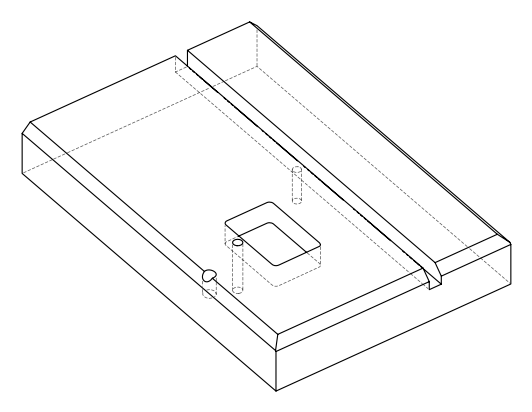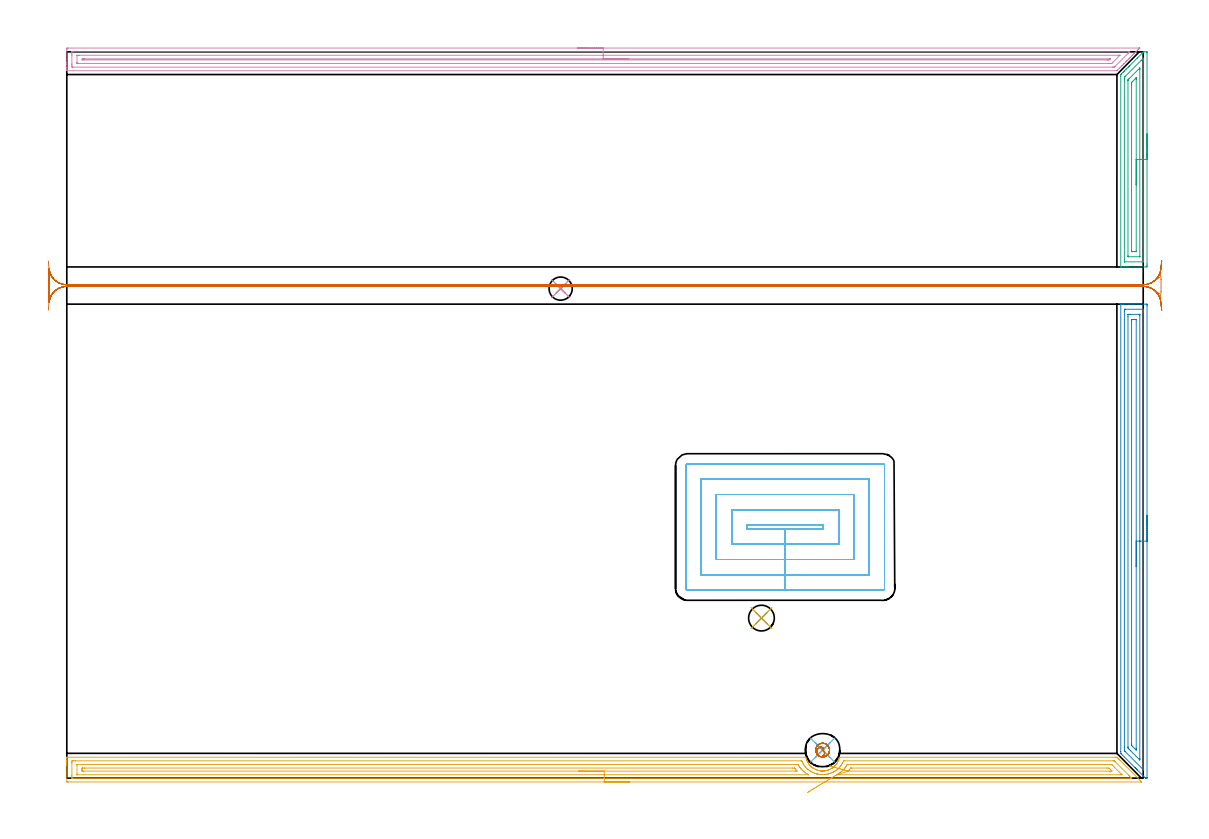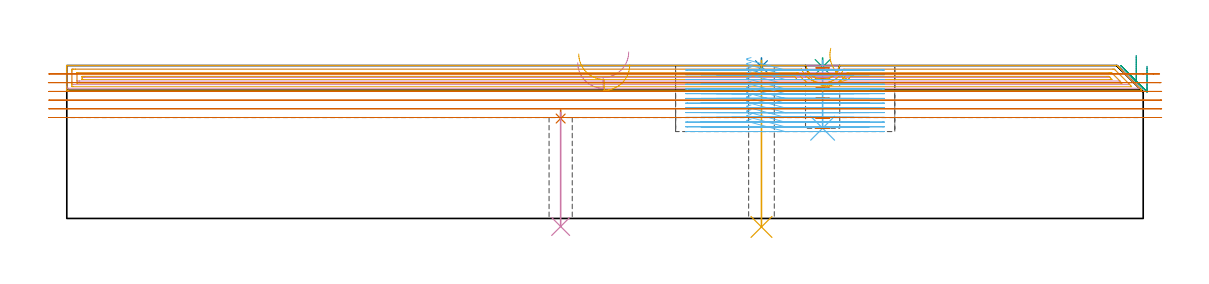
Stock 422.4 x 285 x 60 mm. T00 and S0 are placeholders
(PLAN: 13 operations, 7 tool changes, 72.4 min)
(1 SPOT_DRILL | STEP1HOLE | NXT0321_9005460120000 | 0.03 min | 2188 mm3)
(2 SPOT_DRILL_1 | STEP1HOLE_1 | NXT0321_9005460120000 | 0.03 min | 1 mm3)
(3 SPOT_DRILL_2 | STEP1POCKET | NXT0321_9005460120000 | 0.03 min | 1 mm3)
(4 DRILL_THROUGH_HOLE_INTO_CENTER | STEP1HOLE | NXT0301_062 | 0.18 min | 2601 mm3)
(5 DRILL_THROUGH_HOLE_INTO_CENTER_1 | STEP1HOLE_1 | NXT0301_072 | 0.26 min | 4782 mm3)
(6 DRILL_BLIND_HOLE_INTO_CENTER | STEP1POCKET | NXT0301_128 | 0.11 min | 2648 mm3)
(7 MILL_ROUGH_BLIND_HOLE_CONTOUR | STEP1POCKET | NXT0201_009 | Spiral | 0.79 min | 815 mm3)
(8 AREA_MILL | FG_CHAMFER_SURFACE | UGT0205_001 | 6.04 min | 10184 mm3)
(9 AREA_MILL_1 | FG_CHAMFER_SURFACE_1 | UGT0205_001 | 2.81 min | 4743 mm3)
(10 AREA_MILL_2 | FG_CHAMFER_SURFACE_2 | UGT0205_001 | 13.5 min | 16439 mm3)
(11 AREA_MILL_3 | FG_CHAMFER_SURFACE_3 | UGT0205_001 | 13.56 min | 19410 mm3)
(12 MILL_RECTANGULAR_POCKET | POCKET_RECTANGULAR_STRAIGHT | NXT0201_009 | Follow Part, ap 2, ae 75% | 24.02 min | 127656 mm3)
(13 MILL_RECTANGULAR_SLOT | SLOT_RECTANGULAR | UGT0201_132 | Follow Part, ap 3.5, ae 75% | 11 min | 122988 mm3)
(TOOL NXT0321_9005460120000 | NC Spot Drill, 142deg, 12mm, Carbide, Uncoated | D12 PA142 FL30 Z2)
(TOOL NXT0301_062 | Carbide Drill 9.1mm [860.1-0910-027A1-MM 2214] | D9.1 PA140 FL47 Z2)
(TOOL NXT0301_072 | Carbide Drill 10.1mm [860.1-1010-051A1-MM 2214] | D10.1 PA140 FL71 Z2)
(TOOL NXT0301_128 | Carbide Drill 12mm [861.1-1200-036A1-GP GC34] | D12 PA150 FL37.4 Z2)
(TOOL NXT0201_009 | ENDMILL 8mm [2P460-0800-NA 1630] | D8 FL26 Z6)
(TOOL UGT0205_001 | Chamfer Mill 20 x 3 x 45 deg. | D20 FL50 Z2)
(TOOL UGT0201_132 | Carbide End Mill 14.0 | D14 FL30 Z4)
(OP 1 SPOT_DRILL)
G17 G21 G94 G90
T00 M6
G54
G17 G0 G90 X193.8 Y192.1 S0 M3
G43 Z70. H0
G94 G81 G98 Z39.208 F250. R42.6
G80
M5
M2
(OP 2 SPOT_DRILL_1)
G17 G21 G94 G90
T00 M6
G54
G17 G0 G90 X272.6 Y62.8 S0 M3
G43 Z70. H0
G94 G81 G98 Z59.557 F250. R63.
G80
M5
M2
(OP 3 SPOT_DRILL_2)
G17 G21 G94 G90
T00 M6
G54
G17 G0 G90 X296.6 Y11. S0 M3
G43 Z70. H0
G94 G81 G98 Z59.423 F250. R63.
G80
M5
M2
(OP 4 DRILL_THROUGH_HOLE_INTO_CENTER)
G17 G21 G94 G90
T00 M6
G54
G17 G0 G90 X193.8 Y192.1 S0 M3
G43 Z70. H1
G94 G73 G98 Z-3.156 F250. Q8.551 R41.6
G80
M5
M2
(OP 5 DRILL_THROUGH_HOLE_INTO_CENTER_1)
G17 G21 G94 G90
T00 M6
G54
G17 G0 G90 X272.6 Y62.8 S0 M3
G43 Z70. H1
G94 G73 G98 Z-3.338 F250. Q9.048 R62.
G80
M5
M2
(OP 6 DRILL_BLIND_HOLE_INTO_CENTER)
G17 G21 G94 G90
T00 M6
G54
G17 G0 G90 X296.6 Y11. S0 M3
G43 Z70. H1
G94 G81 G98 Z35.4 F250. R62.
G80
M5
M2
(OP 7 MILL_ROUGH_BLIND_HOLE_CONTOUR)
G17 G21 G94 G90
T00 M6
G54
G17 G0 G90 X296.6 Y11. S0 M3
G43 Z70. H1
Z59.057
G94 G3 X296.954 Y11.632 R0.415 F250.
X295.895 Y12.151 R1.101
X294.32 Y10.633 R1.788
X295.374 Y8.594 R1.968
X299.006 Y9.774 R2.7
X295.374 Y8.594 R-2.7
X297.19 Y9.184 R1.35
X296.6 Y11. R1.35
G0 Z55.114
G3 X296.954 Y11.632 R0.415
X295.895 Y12.151 R1.101
X294.32 Y10.633 R1.788
X295.374 Y8.594 R1.968
X299.006 Y9.774 R2.7
X295.374 Y8.594 R-2.7
X297.19 Y9.184 R1.35
X296.6 Y11. R1.35
G0 Z51.171
G3 X296.954 Y11.632 R0.415
X295.895 Y12.151 R1.101
X294.32 Y10.633 R1.788
X295.374 Y8.594 R1.968
X299.006 Y9.774 R2.7
X295.374 Y8.594 R-2.7
X297.19 Y9.184 R1.35
X296.6 Y11. R1.35
G0 Z47.229
G3 X296.954 Y11.632 R0.415
X295.895 Y12.151 R1.101
X294.32 Y10.633 R1.788
X295.374 Y8.594 R1.968
X299.006 Y9.774 R2.7
X295.374 Y8.594 R-2.7
X297.19 Y9.184 R1.35
X296.6 Y11. R1.35
G0 Z43.286
G3 X296.954 Y11.632 R0.415
X295.895 Y12.151 R1.101
X294.32 Y10.633 R1.788
X295.374 Y8.594 R1.968
X299.006 Y9.774 R2.7
X295.374 Y8.594 R-2.7
X297.19 Y9.184 R1.35
X296.6 Y11. R1.35
G0 Z39.343
G3 X296.954 Y11.632 R0.415
X295.895 Y12.151 R1.101
X294.32 Y10.633 R1.788
X295.374 Y8.594 R1.968
X299.006 Y9.774 R2.7
X295.374 Y8.594 R-2.7
X297.19 Y9.184 R1.35
X296.6 Y11. R1.35
G0 Z35.4
G3 X296.954 Y11.632 R0.415
X295.895 Y12.151 R1.101
X294.32 Y10.633 R1.788
X295.374 Y8.594 R1.968
X299.006 Y9.774 R2.7
X295.374 Y8.594 R-2.7
X297.19 Y9.184 R1.35
X296.6 Y11. R1.35
G0 Z70.
M5
M2
(OP 8 AREA_MILL)
G17 G21 G94 G90
T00 M6
G54
G17 G0 G90 X423.9 Y103. S1061 M3
G43 Z70. H0
Z59.7
G94 G1 Y102.962 Z58.828 F250.
Y102.848 Z57.964
Y102.659 Z57.112
Y102.397 Z56.28
Y102.063 Z55.474
Y101.66 Z54.7
Y101.191 Z53.964
Y100.66 Z53.272
Y100.071 Z52.629
Y99.428 Z52.04
Y98.736 Z51.509
Y98. Z51.04
Y97.226 Z50.637
Y96.42 Z50.303
Y95.588 Z50.041
Y94.736 Z49.852
Y93.872 Z49.738
Y93. Z49.7
Y0.162
X423.896 Y0.071 Z49.704
X423.892 Y0. Z49.706
X423.337 Z50.261
X423.305 Y0.002 Z50.293
X423.286 Y0.013 Z50.312
X423.119 Y0.179 Z50.477
X422.394 Y0.906 Z51.206
X420.106 Y3.193 Z53.492
X420.061 Y3.238 Z53.536
X420.013 Y3.287 Z53.586
X419.821 Y3.478 Z53.778
X419.769 Y3.529 Z53.827
X419.715 Y3.584 Z53.884
X419.536 Y3.764 Z54.063
X419.478 Y3.82 Z54.118
X419.418 Y3.882 Z54.181
X419.251 Y4.049 Z54.348
X419.187 Y4.111 Z54.41
X413.765 Y9.535 Z59.835
X413.604 Y9.693 Z59.989
X413.6 Y10.428 Z60.
Y185.838
X413.602 Y185.99 Z59.988
X413.722 Y185.997 Z59.87
X413.85 Y186. Z59.749
X414.183 Z59.416
X414.818 Z58.777
X416.883 Z56.714
X418.313 Z55.282
X423.556 Z50.041
X423.838 Y185.996 Z49.759
X423.892 Y185.99 Z49.705
X423.899 Y185.934 Z49.699
X423.9 Y185.391 Z49.7
Y93.
X422.486 Z51.114
Y4.179
X422.484 Y3.488 Z51.116
X422.482 Y3.287 Z51.118
X422.48 Y3.275 Z51.12
X422.478 Z51.122
X422.464 Y3.287 Z51.136
X415.322 Y10.428 Z58.278
X415.195 Y10.556 Z58.405
X415.094 Y10.662 Z58.506
X415.029 Y10.733 Z58.571
X415.021 Y10.775 Z58.579
X415.016 Y11.118 Z58.584
X415.015 Y11.321 Z58.585
X415.014 Y12.013 Z58.586
Y183.405
X415.015 Y183.606 Z58.585
X415.02 Y183.951 Z58.58
X415.021 Y183.986 Z58.579
X415.075 Y183.991 Z58.525
X415.178 Y183.997 Z58.422
X415.307 Y184. Z58.293
X422.297 Y183.999 Z51.303
X422.438 Y183.994 Z51.162
X422.465 Y183.99 Z51.135
X422.479 Y183.981 Z51.121
X422.481 Y183.951 Z51.119
X422.485 Y183.808 Z51.115
X422.486 Y183.606 Z51.114
Y182.914
Y93.
X421.072 Z52.528
X421.071 Y7.61 Z52.529
X421.07 Y7.47 Z52.53
X421.064 Y7.191 Z52.536
X421.061 Y7.148 Z52.539
X421.045 Y7.16 Z52.555
X421.003 Y7.199 Z52.597
X420.934 Y7.265 Z52.666
X417.439 Y10.76 Z56.161
X416.881 Y11.321 Z56.719
X416.566 Y11.646 Z57.034
X416.435 Y11.798 Z57.165
X416.431 Y12.073 Z57.169
X416.429 Y12.213 Z57.171
Y181.068
X416.432 Y181.821 Z57.168
X416.435 Y181.954 Z57.165
X416.44 Y181.99 Z57.16
X416.478 Y181.994 Z57.122
X416.566 Y181.997 Z57.034
X417.264 Y182. Z56.336
X420.759 Z52.841
X420.934 Z52.666
X420.993 Y181.998 Z52.607
X421.039 Y181.994 Z52.561
X421.064 Y181.99 Z52.536
X421.066 Y181.96 Z52.534
X421.07 Y181.821 Z52.53
X421.071 Y181.681 Z52.529
X421.072 Y93. Z52.528
X419.657 Z53.943
Y11.733
X419.656 Y11.321 Z53.944
X419.653 Y11.062 Z53.947
X419.651 Y11.022 Z53.949
X419.565 Y11.096 Z54.035
X419.329 Y11.321 Z54.271
X418.313 Y12.337 Z55.287
X417.936 Y12.724 Z55.664
X417.85 Y12.823 Z55.75
X417.846 Y12.946 Z55.754
X417.844 Y13.106 Z55.756
X417.843 Y13.586 Z55.757
X417.844 Y179.784 Z55.756
X417.846 Y179.911 Z55.754
X417.85 Y179.987 Z55.75
X417.894 Y179.991 Z55.706
X418.313 Y180. Z55.287
X418.348 Z55.252
X419.222 Z54.378
X419.598 Y179.993 Z54.002
X419.641 Y179.99 Z53.959
X419.651 Y179.966 Z53.949
X419.655 Y179.917 Z53.945
X419.657 Y179.868 Z53.943
Y93.
Y92.128 Z53.981
Y91.263 Z54.095
Y90.412 Z54.283
Y89.58 Z54.546
Y88.774 Z54.88
Y88. Z55.282
Y87.264 Z55.751
Y86.572 Z56.282
Y85.929 Z56.872
Y85.34 Z57.515
Y84.808 Z58.207
Y84.34 Z58.943
Y83.937 Z59.717
Y83.603 Z60.522
Y83.341 Z61.354
Y83.152 Z62.206
Y83.038 Z63.071
Y83. Z63.943
G0 Z70.
M5
M2
(OP 9 AREA_MILL_1)
G17 G21 G94 G90
T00 M6
G54
G17 G0 G90 X423.9 Y252.8 S1061 M3
G43 Z70. H0
Z59.7
G94 G1 Y252.762 Z58.828 F250.
Y252.648 Z57.964
Y252.459 Z57.112
Y252.197 Z56.28
Y251.863 Z55.474
Y251.46 Z54.7
Y250.992 Z53.964
Y250.46 Z53.272
Y249.871 Z52.629
Y249.228 Z52.04
Y248.536 Z51.509
Y247.8 Z51.04
Y247.026 Z50.637
Y246.22 Z50.303
Y245.388 Z50.041
Y244.536 Z49.852
Y243.672 Z49.738
Y242.8 Z49.7
Y201.769
X423.899 Y201.228 Z49.701
X423.897 Y200.879 Z49.702
X423.893 Y200.61 Z49.704
X423.556 Y200.6 Z50.042
X416.566 Z57.029
X416.045 Z57.552
X415.692 Z57.904
X415.171 Z58.425
X414.818 Z58.777
X413.878 Z59.722
X413.738 Y200.601 Z59.854
X413.678 Y200.604 Z59.914
X413.603 Y200.61 Z59.988
X413.6 Y200.781 Z60.
Y275.432
X413.602 Y276.095 Z59.987
X413.75 Y276.25 Z59.849
X413.826 Y276.326 Z59.773
X413.944 Y276.446 Z59.652
X414.51 Y277.01 Z59.09
X414.719 Y277.22 Z58.879
X414.818 Y277.32 Z58.778
X415.018 Y277.518 Z58.581
X415.087 Y277.587 Z58.513
X415.692 Y278.194 Z57.904
X415.905 Y278.405 Z57.695
X416.566 Y279.067 Z57.031
X416.621 Y279.121 Z56.978
X416.806 Y279.306 Z56.793
X416.857 Y279.358 Z56.74
X416.906 Y279.406 Z56.693
X417.104 Y279.604 Z56.495
X417.148 Y279.649 Z56.449
X420.061 Y282.561 Z53.539
X422.169 Y284.67 Z51.429
X422.245 Y284.747 Z51.351
X422.451 Y284.951 Z51.149
X422.47 Y284.968 Z51.13
X422.509 Y284.998 Z51.089
X422.774 Y285. Z50.824
X423.556 Z50.039
X423.732 Y284.999 Z49.864
X423.892 Y284.997 Z49.704
X423.894 Y284.992 Z49.702
X423.899 Y284.819 Z49.701
X423.9 Y284.643 Z49.7
Y242.8
X422.486 Z51.114
X422.485 Y203.016 Z51.115
X422.483 Y202.669 Z51.117
X422.481 Y202.627 Z51.119
X422.48 Y202.613 Z51.12
X422.457 Y202.61 Z51.143
X422.35 Y202.604 Z51.25
X422.214 Y202.601 Z51.386
X415.224 Y202.6 Z58.376
X415.064 Y202.603 Z58.536
X415.031 Y202.607 Z58.569
X415.021 Y202.61 Z58.579
X415.019 Y202.622 Z58.581
X415.016 Y202.659 Z58.584
X415.015 Y202.814 Z58.585
Y274.337
Y274.538
X415.019 Y274.885 Z58.581
X415.021 Y275.053 Z58.579
X415.103 Y275.141 Z58.497
X415.383 Y275.432 Z58.217
X421.64 Y281.69 Z51.96
X422.167 Y282.217 Z51.433
X422.284 Y282.333 Z51.316
X422.441 Y282.485 Z51.159
X422.474 Y282.513 Z51.126
X422.479 Y282.515 Z51.121
X422.481 Y282.494 Z51.119
X422.484 Y282.397 Z51.116
X422.485 Y282.292 Z51.115
X422.486 Y281.891 Z51.114
Y242.8
X421.072 Z52.528
X421.071 Y204.804 Z52.529
X421.07 Y204.665 Z52.53
X421.067 Y204.618 Z52.533
X421.064 Y204.61 Z52.536
X421.058 Y204.606 Z52.542
X421.034 Y204.602 Z52.566
X420.934 Y204.601 Z52.666
X416.566 Z57.034
X416.499 Y204.603 Z57.101
X416.447 Y204.607 Z57.153
X416.436 Y204.61 Z57.164
X416.433 Y204.625 Z57.167
X416.431 Y204.664 Z57.169
X416.429 Y204.804 Z57.171
Y204.944 Z57.172
Y273.644 Z57.171
X416.43 Y273.783 Z57.17
X416.433 Y273.924 Z57.167
X416.435 Y274.013 Z57.165
X416.468 Y274.056 Z57.132
X416.566 Y274.161 Z57.034
X416.75 Y274.35 Z56.85
X416.937 Y274.538 Z56.663
X420.934 Y278.534 Z52.666
X421.004 Y278.6 Z52.596
X421.06 Y278.649 Z52.54
X421.065 Y278.651 Z52.535
X421.067 Y278.615 Z52.533
X421.069 Y278.535 Z52.531
X421.071 Y278.254 Z52.529
X421.072 Y278.114 Z52.528
Y242.8
X419.657 Z53.943
Y206.844
X419.656 Y206.716 Z53.944
X419.653 Y206.631 Z53.947
X419.65 Y206.613 Z53.95
X419.645 Y206.609 Z53.955
X419.62 Y206.606 Z53.98
X419.187 Y206.6 Z54.413
X418.305 Z55.295
X417.884 Y206.61 Z55.716
X417.849 Y206.62 Z55.751
X417.846 Y206.653 Z55.754
X417.844 Y206.701 Z55.756
X417.843 Y206.747 Z55.757
Y207.073
Y271.856
X417.844 Y272.336 Z55.756
X417.847 Y272.75 Z55.753
X417.85 Y272.986 Z55.75
X417.965 Y273.106 Z55.635
X418.313 Y273.463 Z55.287
X419.485 Y274.636 Z54.115
X419.563 Y274.711 Z54.037
X419.615 Y274.758 Z53.985
X419.651 Y274.788 Z53.949
X419.653 Y274.752 Z53.947
X419.656 Y274.633 Z53.944
X419.657 Y274.057 Z53.943
Y242.8
Y241.928 Z53.981
Y241.064 Z54.095
Y240.212 Z54.283
Y239.38 Z54.546
Y238.574 Z54.88
Y237.8 Z55.282
Y237.064 Z55.751
Y236.372 Z56.282
Y235.729 Z56.872
Y235.14 Z57.515
Y234.608 Z58.207
Y234.14 Z58.943
Y233.737 Z59.717
Y233.403 Z60.522
Y233.141 Z61.355
Y232.952 Z62.206
Y232.838 Z63.071
Y232.8 Z63.943
G0 Z70.
M5
M2
(OP 10 AREA_MILL_2)
G17 G21 G94 G90
T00 M6
G54
G17 G0 G90 X200.5 Y286.5 S1061 M3
G43 Z70. H0
Z61.1
G94 G1 X200.538 Z60.228 F250.
X200.652 Z59.364
X200.841 Z58.512
X201.103 Z57.68
X201.437 Z56.874
X201.84 Z56.1
X202.308 Z55.364
X202.84 Z54.672
X203.429 Z54.029
X204.072 Z53.44
X204.764 Z52.909
X205.5 Z52.44
X206.274 Z52.037
X207.08 Z51.703
X207.912 Z51.441
X208.764 Z51.252
X209.628 Z51.138
X210.5 Z51.1
X420.706
X420.981 Y286.495 Z51.105
X420.982
X420.981 Y286.48 Z51.119
X420.924 Y286.424 Z51.176
X420.526 Y286.024 Z51.572
X420.385 Y285.884 Z51.714
X420.087 Y285.587 Z52.013
X419.643 Y285.141 Z52.455
X419.183 Y284.683 Z52.917
X418.759 Y284.258 Z53.339
X418.269 Y283.769 Z53.831
X417.876 Y283.375 Z54.222
X417.355 Y282.855 Z54.744
X417.11 Y282.609 Z54.988
X416.993 Y282.492 Z55.106
X416.813 Y282.312 Z55.287
X416.651 Y282.151 Z55.449
X416.551 Y282.05 Z55.548
X416.515 Y282.014 Z55.584
X416.11 Y281.608 Z55.989
X415.919 Y281.419 Z56.18
X415.796 Y281.296 Z56.303
X415.668 Y281.167 Z56.43
X415.622 Y281.121 Z56.477
X414.942 Y280.442 Z57.158
X414.785 Y280.284 Z57.313
X414.729 Y280.228 Z57.37
X414.087 Y279.587 Z58.013
X413.902 Y279.4 Z58.196
X413.24 Y278.74 Z58.86
X413.019 Y278.517 Z59.079
X412.378 Y277.878 Z59.722
X412.347 Y277.847 Z59.753
X412.112 Y277.616 Z59.978
X412.096 Y277.604 Z59.989
X411.901 Y277.6 Z60.
X0.167
X0.007 Y277.602 Z59.988
X0. Y277.613 Z59.978
Y277.959 Z59.641
Y278.293 Z59.306
Y278.959 Z58.636
Y280.175 Z57.422
Y280.725 Z56.869
Y285.749 Z51.848
X0.003 Y286.024 Z51.573
X0.009 Y286.492 Z51.106
X0.139 Y286.494 Z51.103
X0.615 Y286.5 Z51.1
X210.5
Y285.086 Z52.514
X416.813 Y285.085 Z52.515
X416.87
X417.099 Y285.079 Z52.521
X417.086 Y285.047 Z52.553
X417. Y284.956 Z52.644
X416.904 Y284.855 Z52.745
X416.813 Y284.762 Z52.838
X416.559 Y284.509 Z53.091
X411.454 Y279.404 Z58.196
X411.229 Y279.182 Z58.418
X411.13 Y279.087 Z58.513
X411.071 Y279.032 Z58.568
X410.978 Y279.021 Z58.579
X410.561 Y279.015 Z58.585
X410.504
X2.401
X2.344
X2.018 Y279.021 Z58.579
X2.01 Y279.126 Z58.474
X2.003 Y279.353 Z58.247
X2.001 Y279.842 Z57.758
X2. Y280.239 Z57.361
Y283.771 Z53.829
X2.001 Y284.258 Z53.342
X2.002 Y284.652 Z52.948
X2.01 Y285.051 Z52.549
X2.017 Y285.08 Z52.52
X2.036 Y285.081 Z52.519
X2.087 Y285.084 Z52.516
X2.192 Y285.085 Z52.515
X2.401 Y285.086 Z52.514
X210.5
Y283.672 Z53.928
X412.941 Y283.671 Z53.929
X413.05 Y283.669 Z53.931
X413.24 Y283.665 Z53.935
X413.252 Y283.661 Z53.939
X413.248 Y283.653 Z53.947
X413.24 Y283.64 Z53.96
X410.325 Y280.725 Z56.875
X410.103 Y280.51 Z57.09
X410.039 Y280.45 Z57.15
X410.007 Y280.435 Z57.165
X409.963 Y280.433 Z57.167
X409.668 Y280.43 Z57.17
X409.074 Y280.429 Z57.171
X408.774 Y280.428 Z57.172
X4.487 Y280.429 Z57.171
X4.187 Y280.43 Z57.17
X4.088 Y280.432 Z57.168
X4.017 Y280.435 Z57.165
X4.01 Y280.54 Z57.06
X4.004 Y280.725 Z56.875
X4.001 Y280.91 Z56.69
Y283.559 Z54.041
X4.006 Y283.622 Z53.978
X4.01 Y283.664 Z53.936
X4.038 Y283.666 Z53.934
X4.187 Y283.668 Z53.932
X4.781 Y283.671 Z53.929
X5.081
X210.5 Y283.672 Z53.928
Y282.257 Z55.343
X409.276
X409.358 Y282.256 Z55.344
X409.391 Y282.253 Z55.347
X409.394 Y282.252 Z55.348
X409.392 Y282.246 Z55.354
X409.359 Y282.209 Z55.391
X409.277 Y282.126 Z55.474
X409.211 Y282.06 Z55.54
X409.142 Y281.994 Z55.606
X409.052 Y281.913 Z55.687
X408.977 Y281.85 Z55.75
X408.917 Y281.847 Z55.753
X408.774 Y281.844 Z55.756
X408.537 Y281.843 Z55.757
X408.301
X6.629
X6.211 Y281.847 Z55.753
X6.011 Y281.85 Z55.75
X6.01 Y282.05 Z55.55
X6.011 Y282.25 Z55.35
X6.213 Y282.255 Z55.345
X6.448 Y282.256 Z55.344
X6.867 Y282.257 Z55.343
X210.5
X211.372 Z55.381
X212.236 Z55.495
X213.088 Z55.683
X213.92 Z55.946
X214.726 Z56.28
X215.5 Z56.682
X216.236 Z57.151
X216.928 Z57.682
X217.571 Z58.272
X218.16 Z58.915
X218.692 Z59.607
X219.16 Z60.343
X219.563 Z61.116
X219.897 Z61.922
X220.159 Z62.754
X220.348 Z63.606
X220.462 Z64.471
X220.5 Z65.343
G0 Z70.
M5
M2
(OP 11 AREA_MILL_3)
G17 G21 G94 G90
T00 M6
G54
G17 G0 G90 X220.9 Y-1.5 S1061 M3
G43 Z70. H0
Z60.3
G94 G1 X220.862 Z59.428 F250.
X220.748 Z58.563
X220.559 Z57.712
X220.297 Z56.88
X219.963 Z56.074
X219.56 Z55.3
X219.092 Z54.564
X218.56 Z53.872
X217.971 Z53.229
X217.328 Z52.64
X216.636 Z52.108
X215.9 Z51.64
X215.126 Z51.237
X214.32 Z50.903
X213.488 Z50.641
X212.636 Z50.452
X211.772 Z50.338
X210.9 Z50.3
X0.612
X0.166 Y-1.496 Z50.302
X0.01 Y-1.492 Z50.306
X0. Y-1.332 Z50.465
Y5.112 Z56.906
Y5.666 Z57.463
Y5.993 Z57.789
Y6.547 Z58.343
Y6.874 Z58.669
Y7.528 Z59.328
Y7.87 Z59.669
X0.004 Y8.198 Z59.989
X0.006 Y8.199 Z59.99
X0.166 Y8.2 Z60.
X289.925
X290.018 Y8.195 Z59.991
X290.222 Y7.477 Z59.276
X290.35 Y7.108 Z58.907
X290.443 Y6.874 Z58.673
X290.496 Y6.743 Z58.541
X290.564 Y6.603 Z58.4
X290.657 Y6.433 Z58.227
X290.76 Y6.242 Z58.041
X290.805 Y6.159 Z57.958
X290.818 Y6.137 Z57.936
X290.908 Y5.993 Z57.788
X290.98 Y5.873 Z57.672
X291.07 Y5.726 Z57.525
X291.225 Y5.508 Z57.305
X291.289 Y5.424 Z57.224
X291.39 Y5.294 Z57.093
X291.414 Y5.267 Z57.067
X291.554 Y5.112 Z56.908
X291.711 Y4.935 Z56.731
X291.785 Y4.852 Z56.648
X292.028 Y4.61 Z56.409
X292.125 Y4.525 Z56.32
X292.265 Y4.398 Z56.198
X292.284 Y4.381 Z56.181
X292.604 Y4.141 Z55.937
X292.768 Y4.015 Z55.814
X292.821 Y3.975 Z55.773
X292.881 Y3.937 Z55.735
X293.179 Y3.748 Z55.545
X293.622 Y3.512 Z55.308
X294.073 Y3.305 Z55.105
X294.39 Y3.189 Z54.987
X294.632 Y3.099 Z54.898
X294.798 Y3.05 Z54.849
X294.967 Y3.007 Z54.806
X295.019 Y2.996 Z54.795
X295.283 Y2.944 Z54.739
X295.413 Y2.917 Z54.713
X295.7 Y2.874 Z54.671
X295.844 Y2.854 Z54.648
X295.862 Y2.851 Z54.645
X296.056 Y2.836 Z54.631
X296.176 Y2.828 Z54.62
X296.309 Y2.816 Z54.612
X296.363 Y2.815 Z54.611
X296.5 Y2.816 Z54.604
X296.532 Z54.603
X296.603 Y2.815 Z54.602
X296.649 Y2.814 Z54.605
X296.756
X296.774 Y2.815
X296.98 Y2.825 Z54.621
X297.069 Y2.831 Z54.625
X297.176 Y2.836 Z54.632
X297.204 Y2.838 Z54.634
X297.335 Y2.855 Z54.648
X297.476 Y2.871 Z54.669
X297.65 Y2.892 Z54.69
X297.962 Y2.955 Z54.75
X298.099 Y2.98 Z54.778
X298.418 Y3.06 Z54.859
X298.545 Y3.091 Z54.891
X298.569 Y3.099 Z54.898
X298.855 Y3.202 Z55.002
X299.007 Y3.258 Z55.057
X299.224 Y3.35 Z55.147
X299.301 Y3.383 Z55.179
X299.439 Y3.44 Z55.239
X299.891 Y3.677 Z55.475
X300.194 Y3.858 Z55.654
X300.333 Y3.94 Z55.736
X300.386 Y3.976 Z55.772
X300.814 Y4.308 Z56.105
X301.228 Y4.661 Z56.457
X301.384 Y4.818 Z56.615
X301.417 Y4.852 Z56.648
X301.781 Y5.271 Z57.07
X301.825 Y5.328 Z57.128
X301.998 Y5.552 Z57.348
X302.129 Y5.719 Z57.518
X302.135 Y5.726 Z57.526
X302.19 Y5.818 Z57.618
X302.294 Y5.993 Z57.789
X302.395 Y6.16 Z57.957
X302.63 Y6.603 Z58.399
X302.82 Y7.036 Z58.835
X302.873 Y7.178 Z58.977
X302.983 Y7.477 Z59.277
X303.016 Y7.579 Z59.379
X303.108 Y7.925 Z59.721
X303.129 Y8.01 Z59.805
X303.182 Y8.198 Z59.989
X303.319 Y8.2 Z60.
X411.365
X412.014 Y8.201 Z59.998
X412.1 Y8.203 Z59.997
X412.392 Y7.909 Z59.707
X412.547 Y7.755 Z59.55
X412.705 Y7.596 Z59.394
X412.826 Y7.475 Z59.272
X412.988 Y7.314 Z59.109
X413.151 Y7.15 Z58.948
X413.361 Y6.939 Z58.739
X421.356 Y-1.055 Z50.742
X421.757 Y-1.456 Z50.343
X421.783 Y-1.483 Z50.316
X421.793 Y-1.495 Z50.304
X421.792 Y-1.498 Z50.302
X421.783 Y-1.5 Z50.3
X210.9
Y-0.086 Z51.714
X2.398 Y-0.085 Z51.715
X2.307 Y-0.084 Z51.716
X2.034 Y-0.079 Z51.721
X2.01 Y0.01 Z51.81
X2.003 Y0.215 Z52.015
X2.001 Y0.707 Z52.507
X2. Y1.1 Z52.9
X2.001 Y5.993 Z57.793
X2.003 Y6.383 Z58.183
X2.01 Y6.772 Z58.572
X2.398 Y6.783 Z58.583
X2.489 Y6.784 Z58.584
X3.291 Y6.786 Z58.586
X3.381
X288.139 Y6.785 Z58.585
X288.23
X288.365 Y6.781 Z58.581
X288.392 Y6.779 Z58.579
X288.411 Y6.745 Z58.545
X288.429 Y6.71 Z58.51
X288.445 Y6.672 Z58.472
X288.515 Y6.503 Z58.303
X288.763 Y5.993 Z57.793
X289.032 Y5.505 Z57.305
X289.279 Y5.112 Z56.912
X289.551 Y4.738 Z56.538
X289.925 Y4.287 Z56.087
X289.978 Y4.231 Z56.031
X290.393 Y3.807 Z55.607
X290.818 Y3.422 Z55.222
X290.844 Y3.401 Z55.201
X290.911 Y3.35 Z55.15
X291.37 Y3.011 Z54.811
X291.711 Y2.787 Z54.587
X291.909 Y2.663 Z54.463
X292.266 Y2.469 Z54.269
X292.604 Y2.3 Z54.1
X292.927 Y2.151 Z53.951
X293.497 Y1.93 Z53.73
X293.84 Y1.808 Z53.608
X294.303 Y1.674 Z53.474
X294.353 Y1.661 Z53.461
X294.39 Y1.653 Z53.453
X294.42 Y1.647 Z53.447
X294.71 Y1.588 Z53.388
X295.283 Y1.495 Z53.295
X295.393 Y1.48 Z53.28
X296.176 Y1.41 Z53.21
X296.361 Y1.405 Z53.205
X296.72 Y1.402 Z53.202
X297.069 Y1.415 Z53.215
X297.234 Y1.425 Z53.225
X297.585 Y1.454 Z53.254
X297.962 Y1.498 Z53.298
X298.041 Y1.51 Z53.31
X298.484 Y1.588 Z53.388
X298.818 Y1.661 Z53.461
X298.855 Y1.67 Z53.47
X299.211 Y1.765 Z53.565
X299.483 Y1.849 Z53.649
X299.748 Y1.944 Z53.744
X300.13 Y2.092 Z53.892
X300.641 Y2.317 Z54.117
X300.743 Y2.367 Z54.167
X300.938 Y2.469 Z54.269
X301.315 Y2.684 Z54.484
X301.534 Y2.814 Z54.614
X301.86 Y3.028 Z54.828
X302.282 Y3.35 Z55.15
X302.362 Y3.414 Z55.214
X302.426 Y3.468 Z55.268
X302.834 Y3.829 Z55.629
X303.221 Y4.231 Z56.031
X303.268 Y4.282 Z56.082
X303.319 Y4.341 Z56.141
X303.664 Y4.772 Z56.572
X303.925 Y5.112 Z56.912
X304.036 Y5.286 Z57.086
X304.212 Y5.572 Z57.372
X304.361 Y5.847 Z57.647
X304.434 Y5.993 Z57.793
X304.811 Y6.779 Z58.579
X305.195 Y6.785 Z58.585
X410.562
X410.963 Y6.781 Z58.581
X411.059 Y6.779 Z58.579
X411.194 Y6.65 Z58.45
X411.365 Y6.483 Z58.283
X416.723 Y1.127 Z52.927
X417.143 Y0.707 Z52.507
X417.616 Y0.23 Z52.03
X417.829 Y0.009 Z51.809
X417.888 Y-0.079 Z51.721
X417.616 Y-0.084 Z51.716
X417.526 Y-0.085 Z51.715
X210.9 Y-0.086 Z51.714
Y1.328 Z53.128
X4.184 Y1.329 Z53.129
X4.096 Y1.33 Z53.13
X4.028 Y1.333 Z53.133
X4.013 Y1.335 Z53.135
X4.009 Y1.355 Z53.155
X4.005 Y1.407 Z53.207
X4.001 Y1.588 Z53.388
Y5.112 Z56.912
X4.002 Y5.292 Z57.092
X4.009 Y5.353 Z57.153
X4.012 Y5.366 Z57.166
X4.021 Y5.367 Z57.167
X4.053 Y5.37 Z57.17
X4.184 Y5.371 Z57.171
X286.354
X286.617 Y5.37 Z57.17
X286.792 Y5.368 Z57.168
X286.927 Y5.365 Z57.165
X286.971 Y5.315 Z57.115
X287.093 Y5.112 Z56.912
X287.246 Y4.857 Z56.657
X287.496 Y4.472 Z56.272
X287.671 Y4.231 Z56.031
X287.875 Y3.965 Z55.765
X288.139 Y3.649 Z55.449
X288.413 Y3.35 Z55.15
X288.717 Y3.035 Z54.835
X289.032 Y2.745 Z54.545
X289.35 Y2.469 Z54.269
X289.925 Y2.033 Z53.833
X290.608 Y1.588 Z53.388
X290.818 Y1.467 Z53.267
X290.981 Y1.374 Z53.174
X291.028 Y1.345 Z53.145
X291.043 Y1.334 Z53.134
X290.94 Y1.329 Z53.129
X210.9 Y1.328 Z53.128
Y2.743 Z54.543
X6.585
X6.127 Y2.747 Z54.547
X6.023 Y2.75 Z54.55
X6.01 Y2.752 Z54.552
X6.007 Y2.772 Z54.572
X6.003 Y2.821 Z54.621
X6.001 Y2.921 Z54.721
X6. Y3.32 Z55.12
X6.002 Y3.776 Z55.576
X6.005 Y3.882 Z55.682
X6.01 Y3.934 Z55.734
X6.015 Y3.951 Z55.751
X6.043 Y3.952 Z55.752
X6.25 Y3.955 Z55.755
X6.863 Y3.957 Z55.757
X7.14
X284.845
X285.461 Y3.955 Z55.755
X285.548 Y3.953 Z55.753
X285.597 Y3.951 Z55.751
X285.641 Y3.906 Z55.706
X285.808 Y3.691 Z55.491
X286.072 Y3.35 Z55.15
X286.354 Y2.998 Z54.798
X286.528 Y2.784 Z54.584
X286.55 Y2.749 Z54.549
X286.494 Y2.747 Z54.547
X286.354 Y2.745 Z54.545
X286.076 Y2.743 Z54.543
X210.9
X210.028 Z54.581
X209.164 Z54.695
X208.312 Z54.883
X207.48 Z55.146
X206.674 Z55.48
X205.9 Z55.882
X205.164 Z56.351
X204.472 Z56.882
X203.829 Z57.472
X203.24 Z58.115
X202.708 Z58.807
X202.24 Z59.543
X201.837 Z60.316
X201.503 Z61.122
X201.241 Z61.954
X201.052 Z62.806
X200.938 Z63.671
X200.9 Z64.543
G0 Z70.
X290.632 Y-5.652
Z57.412
G1 X291.004 Y-5.427 Z56.656
X291.431 Y-5.168 Z55.94
X291.91 Y-4.878 Z55.271
X292.436 Y-4.558 Z54.653
X293.007 Y-4.212 Z54.091
X293.617 Y-3.842 Z53.59
X294.263 Y-3.451 Z53.152
X294.938 Y-3.041 Z52.782
X295.639 Y-2.617 Z52.482
X296.359 Y-2.18 Z52.255
X297.094 Y-1.735 Z52.102
X297.837 Y-1.284 Z52.025
X298.583 Y-0.832 Z52.023
X299.326 Y-0.381 Z52.098
X300.061 Y0.064 Z52.248
X300.782 Y0.501 Z52.472
X301.483 Y0.927 Z52.769
X302.16 Y1.337 Z53.137
X302.261 Y1.398 Z53.198
X302.318 Y1.432 Z53.232
X302.426 Y1.494 Z53.294
X302.487 Y1.529 Z53.329
X302.587 Y1.588 Z53.388
X303.034 Y1.869 Z53.669
X303.319 Y2.061 Z53.861
X303.552 Y2.239 Z54.039
X303.844 Y2.469 Z54.269
X304.044 Y2.635 Z54.435
X304.212 Y2.781 Z54.581
X304.51 Y3.056 Z54.856
X304.791 Y3.35 Z55.15
X304.94 Y3.513 Z55.313
X305.105 Y3.702 Z55.502
X305.343 Y3.996 Z55.796
X305.526 Y4.231 Z56.031
X305.727 Y4.498 Z56.298
X305.998 Y4.925 Z56.725
X306.068 Y5.043 Z56.843
X306.204 Y5.281 Z57.081
X306.246 Y5.35 Z57.15
X306.255 Y5.363 Z57.163
X306.291 Y5.366 Z57.166
X306.365 Y5.369 Z57.169
X306.629 Y5.371 Z57.171
X409.317
X409.579 Y5.37 Z57.17
X409.842 Y5.367 Z57.167
X410.013 Y5.365 Z57.165
X410.106 Y5.283 Z57.083
X410.285 Y5.112 Z56.912
X410.472 Y4.928 Z56.728
X411.17 Y4.231 Z56.031
X413.151 Y2.25 Z54.05
X413.811 Y1.588 Z53.388
X414.044 Y1.35 Z53.15
X414.049 Y1.334 Z53.134
X414.044 Y1.333 Z53.133
X413.414 Y1.329 Z53.129
X302.531
X302.426 Y1.33 Z53.13
X302.287 Y1.333 Z53.133
X302.16 Y1.337 Z53.137
X306.643 Y2.747 Z54.547
X306.651 Y2.76 Z54.56
X306.718 Y2.847 Z54.647
X306.763 Y2.902 Z54.702
X306.891 Y3.056 Z54.856
X307.023 Y3.22 Z55.02
X307.127 Y3.35 Z55.15
X307.524 Y3.862 Z55.662
X307.573 Y3.922 Z55.722
X307.598 Y3.95 Z55.75
X307.631 Y3.952 Z55.752
X307.784 Y3.955 Z55.755
X308.062 Y3.957 Z55.757
X408.072
X408.686 Y3.953 Z55.753
X408.971 Y3.95 Z55.75
X409.579 Y3.371 Z55.171
X409.601 Y3.35 Z55.15
X410.188 Y2.75 Z54.55
X409.579 Y2.745 Z54.545
X409.301 Y2.743 Z54.543
X306.725
X306.676 Y2.744 Z54.544
X306.647 Y2.746 Z54.546
X306.643 Y2.747 Z54.547
X305.84 Y2.968 Z54.807
X305.062 Y3.182 Z55.139
X304.315 Y3.387 Z55.54
X303.604 Y3.582 Z56.006
X302.936 Y3.766 Z56.535
X302.314 Y3.937 Z57.123
X301.744 Y4.094 Z57.765
X301.23 Y4.235 Z58.455
X300.776 Y4.36 Z59.19
X300.385 Y4.467 Z59.962
X300.061 Y4.556 Z60.767
X299.806 Y4.626 Z61.599
X299.622 Y4.677 Z62.45
X299.509 Y4.708 Z63.314
X299.47 Y4.718 Z64.186
X299.505 Y4.709 Z65.057
X299.612 Y4.679 Z65.923
X299.792 Y4.63 Z66.775
G0 Z70.
M5
M2
(OP 12 MILL_RECTANGULAR_POCKET)
G17 G21 G94 G90
T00 M6
G54
G17 G0 G90 X268.533 Y99.3 S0 M3
G43 Z70.121 H1
Z63.121
G94 G1 X266.9 Z62.684 F250.
Y97.8 Z62.282
X281.9 Z58.262
X296.9 F500.
Y99.3
X266.9
Y97.8
X281.9
Y91.8
X302.9
Y105.3
X260.9
Y91.8
X281.9
Y85.8
X308.9
Y111.3
X254.9
Y85.8
X281.9
Y79.8
X314.9
Y117.3
X248.9
Y79.8
X281.9
Y73.8
X320.3
G3 X320.9 Y74.4 R0.6
G1 Y122.7
G3 X320.3 Y123.3 R0.6
G1 X243.5
G3 X242.9 Y122.7 R0.6
G1 Y74.4
G3 X243.5 Y73.8 R0.6
G1 X281.9
X282.9
G0 X268.533 Y99.3 Z61.262
G1 X266.9 Z60.825 F250.
Y97.8 Z60.423
X281.9 Z56.404
X296.9 F500.
Y99.3
X266.9
Y97.8
X281.9
Y91.8
X302.9
Y105.3
X260.9
Y91.8
X281.9
Y85.8
X308.9
Y111.3
X254.9
Y85.8
X281.9
Y79.8
X314.9
Y117.3
X248.9
Y79.8
X281.9
Y73.8
X320.3
G3 X320.9 Y74.4 R0.6
G1 Y122.7
G3 X320.3 Y123.3 R0.6
G1 X243.5
G3 X242.9 Y122.7 R0.6
G1 Y74.4
G3 X243.5 Y73.8 R0.6
G1 X281.9
X282.9
G0 X268.533 Y99.3 Z59.404
G1 X266.9 Z58.966 F250.
Y97.8 Z58.564
X281.9 Z54.545
X296.9 F500.
Y99.3
X266.9
Y97.8
X281.9
Y91.8
X302.9
Y105.3
X260.9
Y91.8
X281.9
Y85.8
X308.9
Y111.3
X254.9
Y85.8
X281.9
Y79.8
X314.9
Y117.3
X248.9
Y79.8
X281.9
Y73.8
X320.3
G3 X320.9 Y74.4 R0.6
G1 Y122.7
G3 X320.3 Y123.3 R0.6
G1 X243.5
G3 X242.9 Y122.7 R0.6
G1 Y74.4
G3 X243.5 Y73.8 R0.6
G1 X281.9
X282.9
G0 X268.533 Y99.3 Z57.545
G1 X266.9 Z57.108 F250.
Y97.8 Z56.706
X281.9 Z52.687
X296.9 F500.
Y99.3
X266.9
Y97.8
X281.9
Y91.8
X302.9
Y105.3
X260.9
Y91.8
X281.9
Y85.8
X308.9
Y111.3
X254.9
Y85.8
X281.9
Y79.8
X314.9
Y117.3
X248.9
Y79.8
X281.9
Y73.8
X320.3
G3 X320.9 Y74.4 R0.6
G1 Y122.7
G3 X320.3 Y123.3 R0.6
G1 X243.5
G3 X242.9 Y122.7 R0.6
G1 Y74.4
G3 X243.5 Y73.8 R0.6
G1 X281.9
X282.9
G0 X268.533 Y99.3 Z55.687
G1 X266.9 Z55.249 F250.
Y97.8 Z54.847
X281.9 Z50.828
X296.9 F500.
Y99.3
X266.9
Y97.8
X281.9
Y91.8
X302.9
Y105.3
X260.9
Y91.8
X281.9
Y85.8
X308.9
Y111.3
X254.9
Y85.8
X281.9
Y79.8
X314.9
Y117.3
X248.9
Y79.8
X281.9
Y73.8
X320.3
G3 X320.9 Y74.4 R0.6
G1 Y122.7
G3 X320.3 Y123.3 R0.6
G1 X243.5
G3 X242.9 Y122.7 R0.6
G1 Y74.4
G3 X243.5 Y73.8 R0.6
G1 X281.9
X282.9
G0 X268.533 Y99.3 Z53.828
G1 X266.9 Z53.39 F250.
Y97.8 Z52.988
X281.9 Z48.969
X296.9 F500.
Y99.3
X266.9
Y97.8
X281.9
Y91.8
X302.9
Y105.3
X260.9
Y91.8
X281.9
Y85.8
X308.9
Y111.3
X254.9
Y85.8
X281.9
Y79.8
X314.9
Y117.3
X248.9
Y79.8
X281.9
Y73.8
X320.3
G3 X320.9 Y74.4 R0.6
G1 Y122.7
G3 X320.3 Y123.3 R0.6
G1 X243.5
G3 X242.9 Y122.7 R0.6
G1 Y74.4
G3 X243.5 Y73.8 R0.6
G1 X281.9
X282.9
G0 X268.533 Y99.3 Z51.969
G1 X266.9 Z51.532 F250.
Y97.8 Z51.13
X281.9 Z47.111
X296.9 F500.
Y99.3
X266.9
Y97.8
X281.9
Y91.8
X302.9
Y105.3
X260.9
Y91.8
X281.9
Y85.8
X308.9
Y111.3
X254.9
Y85.8
X281.9
Y79.8
X314.9
Y117.3
X248.9
Y79.8
X281.9
Y73.8
X320.3
G3 X320.9 Y74.4 R0.6
G1 Y122.7
G3 X320.3 Y123.3 R0.6
G1 X243.5
G3 X242.9 Y122.7 R0.6
G1 Y74.4
G3 X243.5 Y73.8 R0.6
G1 X281.9
X282.9
G0 X268.533 Y99.3 Z50.111
G1 X266.9 Z49.673 F250.
Y97.8 Z49.271
X281.9 Z45.252
X296.9 F500.
Y99.3
X266.9
Y97.8
X281.9
Y91.8
X302.9
Y105.3
X260.9
Y91.8
X281.9
Y85.8
X308.9
Y111.3
X254.9
Y85.8
X281.9
Y79.8
X314.9
Y117.3
X248.9
Y79.8
X281.9
Y73.8
X320.3
G3 X320.9 Y74.4 R0.6
G1 Y122.7
G3 X320.3 Y123.3 R0.6
G1 X243.5
G3 X242.9 Y122.7 R0.6
G1 Y74.4
G3 X243.5 Y73.8 R0.6
G1 X281.9
X282.9
G0 X268.533 Y99.3 Z48.252
G1 X266.9 Z47.814 F250.
Y97.8 Z47.412
X281.9 Z43.393
X296.9 F500.
Y99.3
X266.9
Y97.8
X281.9
Y91.8
X302.9
Y105.3
X260.9
Y91.8
X281.9
Y85.8
X308.9
Y111.3
X254.9
Y85.8
X281.9
Y79.8
X314.9
Y117.3
X248.9
Y79.8
X281.9
Y73.8
X320.3
G3 X320.9 Y74.4 R0.6
G1 Y122.7
G3 X320.3 Y123.3 R0.6
G1 X243.5
G3 X242.9 Y122.7 R0.6
G1 Y74.4
G3 X243.5 Y73.8 R0.6
G1 X281.9
X282.9
G0 X268.533 Y99.3 Z46.393
G1 X266.9 Z45.956 F250.
Y97.8 Z45.554
X281.9 Z41.535
X296.9 F500.
Y99.3
X266.9
Y97.8
X281.9
Y91.8
X302.9
Y105.3
X260.9
Y91.8
X281.9
Y85.8
X308.9
Y111.3
X254.9
Y85.8
X281.9
Y79.8
X314.9
Y117.3
X248.9
Y79.8
X281.9
Y73.8
X320.3
G3 X320.9 Y74.4 R0.6
G1 Y122.7
G3 X320.3 Y123.3 R0.6
G1 X243.5
G3 X242.9 Y122.7 R0.6
G1 Y74.4
G3 X243.5 Y73.8 R0.6
G1 X281.9
X282.9
G0 X268.533 Y99.3 Z44.535
G1 X266.9 Z44.097 F250.
Y97.8 Z43.695
X281.9 Z39.676
X296.9 F500.
Y99.3
X266.9
Y97.8
X281.9
Y91.8
X302.9
Y105.3
X260.9
Y91.8
X281.9
Y85.8
X308.9
Y111.3
X254.9
Y85.8
X281.9
Y79.8
X314.9
Y117.3
X248.9
Y79.8
X281.9
Y73.8
X320.3
G3 X320.9 Y74.4 R0.6
G1 Y122.7
G3 X320.3 Y123.3 R0.6
G1 X243.5
G3 X242.9 Y122.7 R0.6
G1 Y74.4
G3 X243.5 Y73.8 R0.6
G1 X281.9
X282.9
G0 X268.533 Y99.3 Z42.676
G1 X266.9 Z42.238 F250.
Y97.8 Z41.837
X281.9 Z37.817
X296.9 F500.
Y99.3
X266.9
Y97.8
X281.9
Y91.8
X302.9
Y105.3
X260.9
Y91.8
X281.9
Y85.8
X308.9
Y111.3
X254.9
Y85.8
X281.9
Y79.8
X314.9
Y117.3
X248.9
Y79.8
X281.9
Y73.8
X320.3
G3 X320.9 Y74.4 R0.6
G1 Y122.7
G3 X320.3 Y123.3 R0.6
G1 X243.5
G3 X242.9 Y122.7 R0.6
G1 Y74.4
G3 X243.5 Y73.8 R0.6
G1 X281.9
X282.9
G0 X268.533 Y99.3 Z40.817
G1 X266.9 Z40.38 F250.
Y97.8 Z39.978
X281.9 Z35.959
X296.9 F500.
Y99.3
X266.9
Y97.8
X281.9
Y91.8
X302.9
Y105.3
X260.9
Y91.8
X281.9
Y85.8
X308.9
Y111.3
X254.9
Y85.8
X281.9
Y79.8
X314.9
Y117.3
X248.9
Y79.8
X281.9
Y73.8
X320.3
G3 X320.9 Y74.4 R0.6
G1 Y122.7
G3 X320.3 Y123.3 R0.6
G1 X243.5
G3 X242.9 Y122.7 R0.6
G1 Y74.4
G3 X243.5 Y73.8 R0.6
G1 X281.9
X282.9
G0 X268.533 Y99.3 Z38.959
G1 X266.9 Z38.521 F250.
Y97.8 Z38.119
X281.9 Z34.1
X296.9 F500.
Y99.3
X266.9
Y97.8
X281.9
Y91.8
X302.9
Y105.3
X260.9
Y91.8
X281.9
Y85.8
X308.9
Y111.3
X254.9
Y85.8
X281.9
Y79.8
X314.9
Y117.3
X248.9
Y79.8
X281.9
Y73.8
X320.3
G3 X320.9 Y74.4 R0.6
G1 Y122.7
G3 X320.3 Y123.3 R0.6
G1 X243.5
G3 X242.9 Y122.7 R0.6
G1 Y74.4
G3 X243.5 Y73.8 R0.6
G1 X281.9
X282.9
G0 Z70.121
M5
M2
(OP 13 MILL_RECTANGULAR_SLOT)
G17 G21 G94 G90
T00 M6
G54
G17 G0 G90 X428.844 Y196.542 S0 M3
G43 Z70.121 H0
Z56.701
G94 G1 X426.375 Y194.838 F250.
G2 X422.4 Y193.6 R7. F500.
G1 X0.
G2 X-6.97 Y199.953 R7.
G1 X-7.
Y186.647
X-6.97
G2 X0. Y193. R7.
G1 X422.4
G2 X426.375 Y191.762 R7.
G1 X428.844 Y190.058 F250.
G0 Z70.121
X-7.247 Y183.66
Z53.281
G1 X-6.97 Y186.647
G2 X0. Y193. R7. F500.
G1 X422.4
G2 X428.94 Y188.495 R7.
G1 X428.968 Y188.485
G3 X429.4 Y190.905 R7.
G1 Y195.695
G3 X428.968 Y198.115 R7.
G1 X428.94 Y198.105
G2 X422.4 Y193.6 R7.
G1 X0.
G2 X-6.97 Y199.953 R7.
G1 X-7.247 Y202.94 F250.
G0 Z70.121
X429.647
Z49.861
G1 X429.37 Y199.953
G2 X422.4 Y193.6 R7. F500.
G1 X0.
G2 X-6.97 Y199.953 R7.
G1 X-7.
Y186.647
X-6.97
G2 X0. Y193. R7.
G1 X422.4
G2 X429.37 Y186.647 R7.
G1 X429.647 Y183.66 F250.
G0 Y202.94 Z46.44
G1 X429.37 Y199.953
G2 X422.4 Y193.6 R7. F500.
G1 X0.
G2 X-6.97 Y199.953 R7.
G1 X-7.
Y186.647
X-6.97
G2 X0. Y193. R7.
G1 X422.4
G2 X429.37 Y186.647 R7.
G1 X429.647 Y183.66 F250.
G0 Y202.94 Z43.02
G1 X429.37 Y199.953
G2 X422.4 Y193.6 R7. F500.
G1 X0.
G2 X-6.97 Y199.953 R7.
G1 X-7.
Y186.647
X-6.97
G2 X0. Y193. R7.
G1 X422.4
G2 X429.37 Y186.647 R7.
G1 X429.647 Y183.66 F250.
G0 Y202.94 Z39.6
G1 X429.37 Y199.953
G2 X422.4 Y193.6 R7. F500.
G1 X0.
G2 X-6.97 Y199.953 R7.
G1 X-7.
Y186.647
X-6.97
G2 X0. Y193. R7.
G1 X422.4
G2 X429.37 Y186.647 R7.
G1 X429.647 Y183.66 F250.
G0 Z70.121
M5
M2
